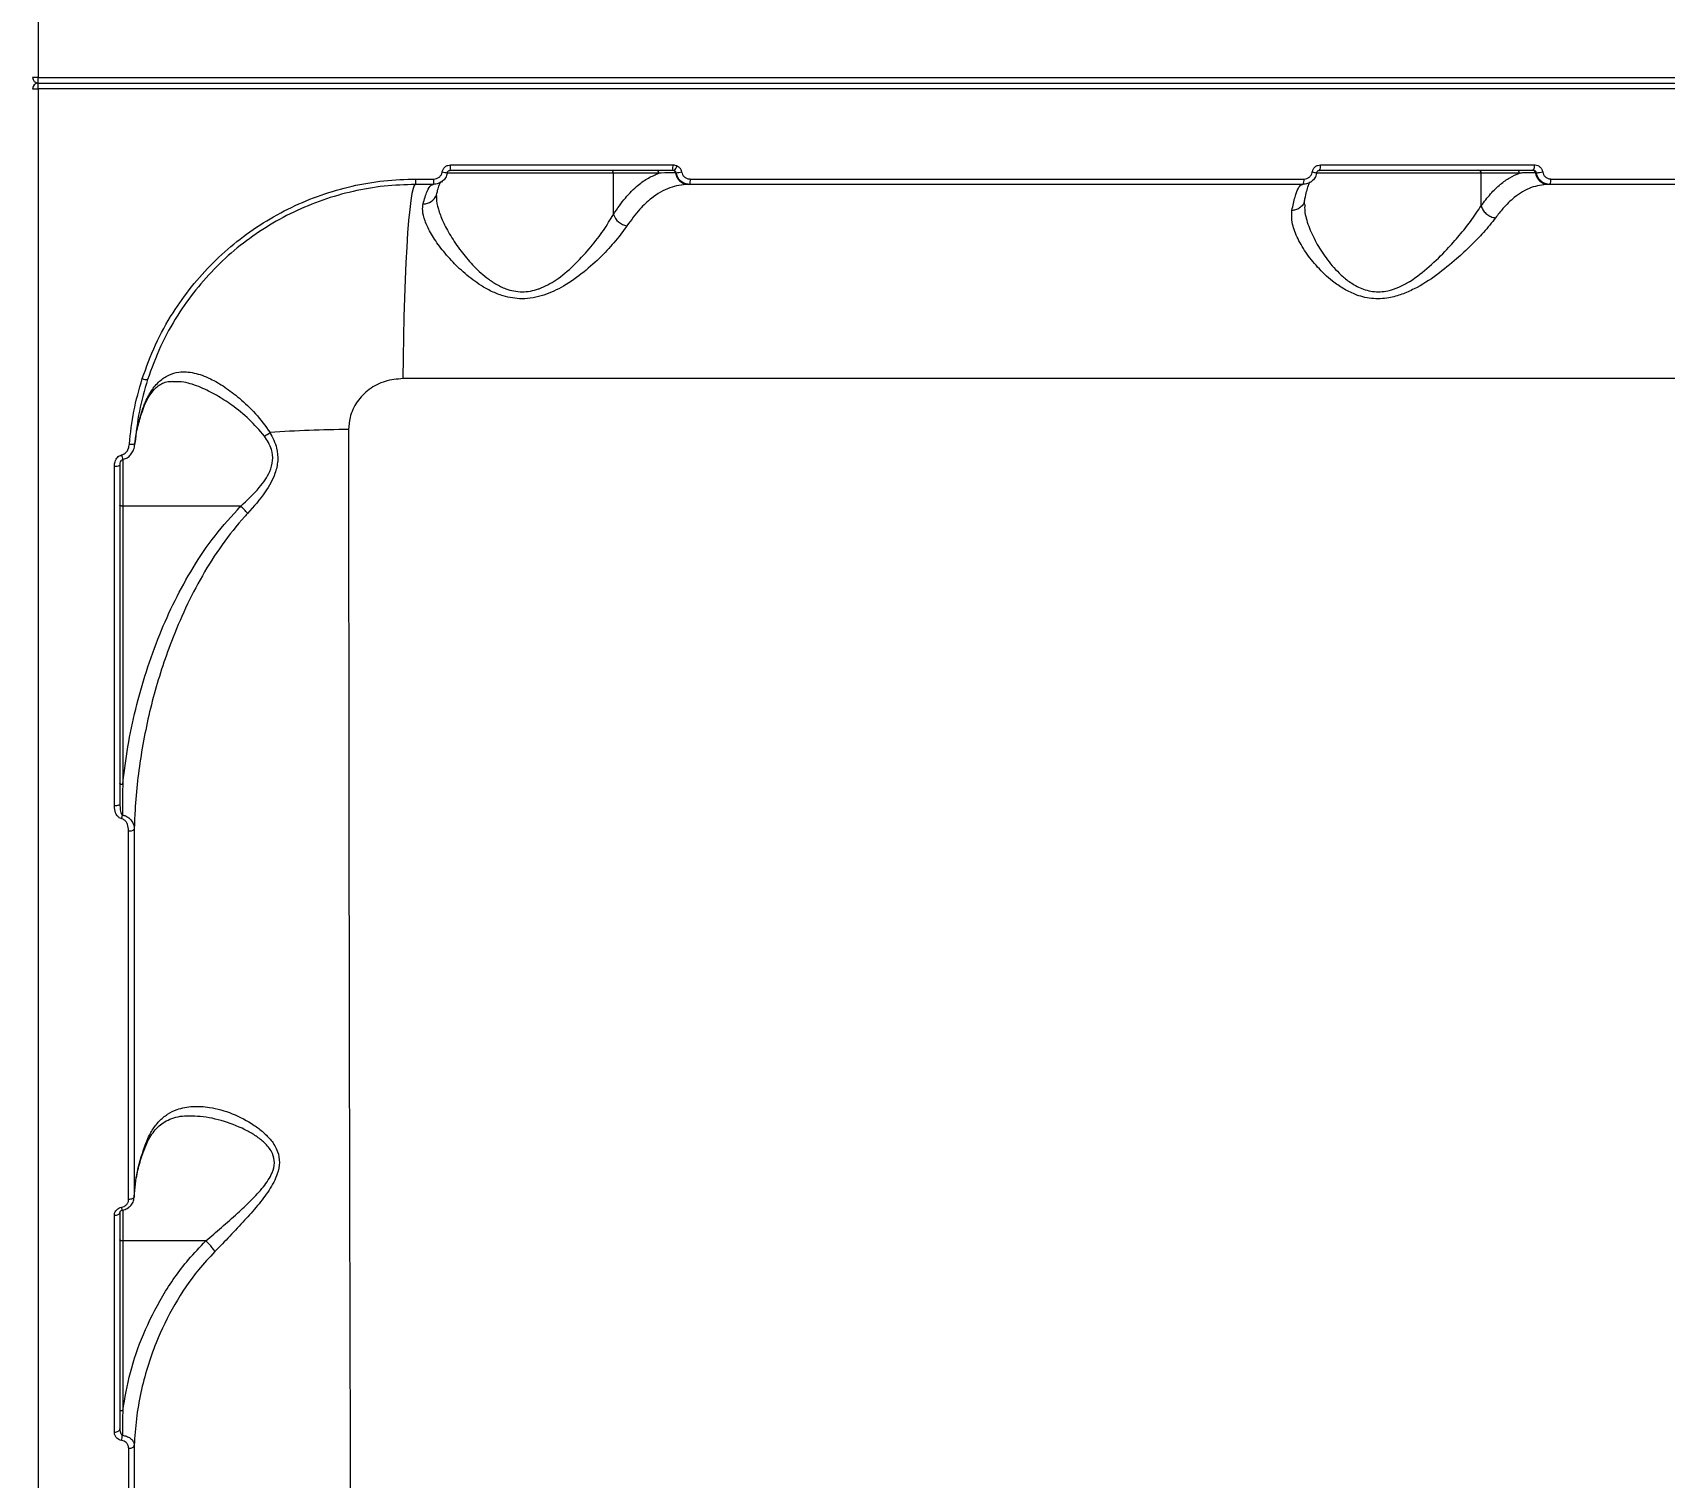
# Model space of a CAD drawing. Header units: millimetres. Extents: x -7735 to 7893, y -6545 to 6034.
# Drawn here: x 2476.8 to 2766.6, y 18.4 to 275.1 of the extents above; entities that cross this region are included whole.
import ezdxf

# ---------------------------------------------------------------- set-up
doc = ezdxf.new("R2010")
doc.units = ezdxf.units.MM
for name, color, linetype in [('DIKOM_ОБЪЕКТ', 7, 'Continuous'), ('DIKOM_РАЗМЕР_ЗОНА', 7, 'Continuous'), ('DIKOM_РАЗМЕР_ОБЪЕКТА', 7, 'Continuous')]:
    doc.layers.add(name, color=color, linetype=linetype)
doc.styles.add('style1', font='arial.ttf', dxfattribs={"width": 0.8})
doc.dimstyles.new('1-50', dxfattribs={"dimtxt": 300, "dimasz": 200, "dimexe": 100, "dimexo": 0, "dimgap": 100, "dimtad": 1, "dimtxsty": 'style1', "dimcen": 200, "dimclrd": 7, "dimclre": 7, "dimclrt": 7, "dimadec": 1, "dimazin": 2, "dimtfac": 1, "dimtmove": 0, "dimatfit": 2, "dimfxl": 0, "dimlwd": 25, "dimlwe": 18, "dimarcsym": 0})

# ---------------------------------------------------------------- blocks, each defined once
blk = doc.blocks.new('*D0')
at = {"layer": 'Defpoints', "color": 0, "transparency": 16777216}
for p in [(5893.22, 882.1), (-4595.74, 266.13), (5893.22, -5840.17)]:
    blk.add_point(p, dxfattribs=at)
at = {"layer": 'DIKOM_РАЗМЕР_ОБЪЕКТА', "color": 7, "lineweight": 18, "transparency": 16777216}
for p, q in [((5893.22, 882.1), (5893.22, -5940.17)), ((-4595.74, 266.13), (-4595.74, -5940.17))]:
    blk.add_line(p, q, dxfattribs=at)
at = {"layer": 'DIKOM_РАЗМЕР_ОБЪЕКТА', "color": 7, "lineweight": 25, "transparency": 16777216}
blk.add_line((-4395.74, -5840.17), (5693.22, -5840.17), dxfattribs=at)
at = {"layer": 'DIKOM_РАЗМЕР_ОБЪЕКТА', "color": 7, "transparency": 16777216}
for points in [[(-4395.74, -5806.84), (-4395.74, -5873.51), (-4595.74, -5840.17)], [(5693.22, -5806.84), (5693.22, -5873.51), (5893.22, -5840.17)]]:
    blk.add_solid(points, dxfattribs=at)
at = {"layer": 'DIKOM_РАЗМЕР_ОБЪЕКТА', "color": 7, "transparency": 16777216, "insert": (648.74, -5587), "char_height": 300, "attachment_point": 5, "style": 'style1'}
blk.add_mtext('10450', dxfattribs=at)
blk = doc.blocks.new('*D3')
at = {"layer": 'Defpoints', "color": 0, "transparency": 16777216}
for p in [(-6112.56, 266.13), (7893.22, 266.13), (7893.22, -6445.11)]:
    blk.add_point(p, dxfattribs=at)
at = {"layer": 'DIKOM_РАЗМЕР_ЗОНА', "color": 7, "lineweight": 18, "transparency": 16777216}
for p, q in [((-6112.56, 266.13), (-6112.56, -6545.11)), ((7893.22, 266.13), (7893.22, -6545.11))]:
    blk.add_line(p, q, dxfattribs=at)
at = {"layer": 'DIKOM_РАЗМЕР_ЗОНА', "color": 7, "lineweight": 25, "transparency": 16777216}
blk.add_line((-5912.56, -6445.11), (7693.22, -6445.11), dxfattribs=at)
at = {"layer": 'DIKOM_РАЗМЕР_ЗОНА', "color": 7, "transparency": 16777216}
for points in [[(-5912.56, -6411.77), (-5912.56, -6478.44), (-6112.56, -6445.11)], [(7693.22, -6411.77), (7693.22, -6478.44), (7893.22, -6445.11)]]:
    blk.add_solid(points, dxfattribs=at)
at = {"layer": 'DIKOM_РАЗМЕР_ЗОНА', "color": 7, "transparency": 16777216, "insert": (890.33, -6191.83), "char_height": 300, "attachment_point": 5, "style": 'style1'}
blk.add_mtext('13950', dxfattribs=at)

msp = doc.modelspace()

# ---------------------------------------------------------------- linework, layer by layer
at = {"layer": 'DIKOM_ОБЪЕКТ', "color": 7, "linetype": 'Continuous', "lineweight": 15}
for p, q in [((2477.811, 267.128), (3099.147, 267.128)), ((2477.81, 266.125), (3098.633, 266.125)), ((3099.147, 265.123), (2477.811, 265.123)), ((2579.962, 250.125), (2550.36, 250.125)), ((2590.433, 250.625), (2550.969, 250.625)), ((2551.03, 251.591), (2590.527, 251.591)), ((2579.962, 242.804), (2579.962, 250.125)), ((2588.047, 250.125), (2579.962, 250.125)), ((2591.08, 250.209), (2590.984, 250.209)), ((2734.065, 250.125), (2704.743, 250.125)), ((2743.309, 250.625), (2705.342, 250.625)), ((2705.531, 251.591), (2743.53, 251.591)), ((2734.065, 244.319), (2734.065, 250.125)), ((2740.867, 250.125), (2734.065, 250.125)), ((2743.871, 250.209), (2743.699, 250.209)), ((2548.003, 248.125), (2544.81, 248.125)), ((2544.866, 249.085), (2548.062, 249.085)), ((2593.514, 248.125), (2593.219, 248.125)), ((2702.416, 248.125), (2593.514, 248.125)), ((2593.61, 249.085), (2702.603, 249.085)), ((2746.219, 248.125), (2745.935, 248.125)), ((2852.723, 248.125), (2746.219, 248.125)), ((2746.442, 249.085), (2853.034, 249.085)), ((2548.529, 245.994), (2548.516, 245.787)), ((3021.238, 213.623), (2542.579, 213.623)), ((2492.81, 199.266), (2492.81, 190.959)), ((2513.754, 190.959), (2492.81, 190.959)), ((2492.81, 190.959), (2492.81, 141.485)), ((2494.885, 68.188), (2494.92, 68.837)), ((2492.81, 65.88), (2492.81, 60.418)), ((2507.571, 60.418), (2492.81, 60.418)), ((2492.81, 60.418), (2492.81, 30.199))]:
    msp.add_line(p, q, dxfattribs=at)
at = {"layer": 'DIKOM_ОБЪЕКТ', "color": 7, "linetype": 'Continuous', "lineweight": 15, "flags": 128}
for points in [[(2544.81, 248.125), (2544.595, 247.943), (2544.382, 247.397), (2544.173, 246.494), (2543.97, 245.24), (2543.775, 243.649), (2543.589, 241.733), (2543.414, 239.511), (2543.252, 237.002), (2543.104, 234.23), (2542.971, 231.221), (2542.856, 228), (2542.758, 224.598), (2542.679, 221.047), (2542.619, 217.377), (2542.579, 213.623)], [(2492.81, 190.959), (2492.712, 190.962), (2492.618, 190.972), (2492.532, 190.988), (2492.456, 191.01), (2492.394, 191.037), (2492.348, 191.067), (2492.319, 191.1), (2492.31, 191.134)], [(2492.81, 141.485), (2492.712, 141.489), (2492.619, 141.499), (2492.532, 141.515), (2492.456, 141.537), (2492.394, 141.563), (2492.348, 141.594), (2492.319, 141.627), (2492.31, 141.661)], [(2492.31, 138.002), (2492.291, 137.943), (2492.235, 137.886), (2492.144, 137.833), (2492.021, 137.787), (2491.871, 137.749), (2491.7, 137.72), (2491.515, 137.702), (2491.321, 137.696)], [(2493.864, 67.84), (2494.051, 67.85), (2494.232, 67.876), (2494.399, 67.918), (2494.547, 67.973), (2494.669, 68.041), (2494.763, 68.119), (2494.824, 68.203), (2494.85, 68.291)], [(2491.321, 64.973), (2491.514, 64.983), (2491.7, 65.011), (2491.871, 65.055), (2492.021, 65.115), (2492.144, 65.187), (2492.235, 65.27), (2492.291, 65.359), (2492.31, 65.452)], [(2492.81, 60.418), (2492.712, 60.421), (2492.618, 60.431), (2492.532, 60.447), (2492.456, 60.469), (2492.394, 60.496), (2492.348, 60.526), (2492.319, 60.559), (2492.31, 60.594)], [(2492.81, 30.199), (2492.712, 30.203), (2492.619, 30.213), (2492.532, 30.229), (2492.456, 30.251), (2492.394, 30.277), (2492.348, 30.308), (2492.319, 30.341), (2492.31, 30.375)], [(2491.32, 26.444), (2491.514, 26.456), (2491.7, 26.49), (2491.871, 26.543), (2492.021, 26.614), (2492.143, 26.7), (2492.235, 26.798), (2492.291, 26.904), (2492.31, 27.015)], [(2493.866, 23.553), (2494.054, 23.565), (2494.234, 23.597), (2494.401, 23.648), (2494.549, 23.716), (2494.671, 23.798), (2494.765, 23.893), (2494.826, 23.996), (2494.853, 24.104)]]:
    msp.add_lwpolyline(points, dxfattribs=at)
at = {"layer": 'DIKOM_ОБЪЕКТ', "color": 7, "linetype": 'Continuous', "lineweight": 15}
for centre, radius, start, end in [((2477.558, 162.923), 104.205, 89.86132, 90.41164), ((2477.81, 267.125), 1, 180, 270), ((2260.621, 266.833), 217.19, 359.81327, 0.0777), ((2477.81, 265.125), 1, 90, 180), ((2477.562, 371.053), 105.93, 269.59284, 270.1342), ((2260.615, 265.417), 217.195, 359.92229, 0.18673), ((2551.126, 258.061), 7.883, 258.43912, 265.23712), ((2547.098, 251.356), 3.939, 349.31563, 3.42093), ((2579.485, 250.147), 0.478, 357.34696, 87.06632), ((2587.569, 250.147), 0.478, 357.34696, 87.06632), ((2587.918, 251.357), 2.619, 343.77095, 5.11371), ((2587.755, 253.014), 3.87, 320.75188, 335.52586), ((2590.488, 250.14), 0.501, 7.8901, 58.18118), ((2593.315, 250.469), 2.345, 186.36747, 267.66612), ((2590.193, 260.87), 10.698, 274.75937, 280.10536), ((2709.357, 280.174), 30.302, 259.9454, 261.47435), ((2704.126, 251.365), 1.423, 328.69388, 9.14446), ((2733.588, 250.148), 0.478, 357.31826, 87.06504), ((2740.389, 250.147), 0.478, 357.34696, 87.06632), ((2743.233, 250.157), 0.469, 6.34241, 87.68508), ((2742.282, 251.368), 1.267, 324.15027, 10.14045), ((2746.03, 250.469), 2.345, 186.36729, 267.6724), ((2743.461, 258.643), 8.444, 272.78707, 280.41284), ((2540.603, 248.853), 4.269, 350.18085, 3.10647), ((2544.011, 248.851), 4.058, 349.69922, 3.30436), ((2591.098, 248.853), 2.523, 343.23604, 5.26983), ((2701.194, 248.861), 1.426, 328.96442, 9.04136), ((2745.21, 248.865), 1.251, 323.75762, 10.10838), ((2546.282, 247.034), 2.35, 267.14994, 341.51035), ((2582.865, 243.786), 3.064, 198.68766, 260.49313), ((2497.14, 215.57), 2.132, 246.11946, 271.96176), ((2514.633, 209.572), 7.018, 298.4438, 308.12466), ((2534.424, -23.025), 227.6, 90.38054, 93.89429), ((2504.695, 202.226), 12.271, 190.1908, 194.12883), ((2494.361, 203.796), 1.841, 258.73298, 289.7658), ((2491.56, 199.729), 1.658, 261.73645, 296.88321), ((2479.891, 138.114), 13.012, 348.08624, 351.01569), ((2494.067, 134.361), 1.107, 259.31466, 314.8321), ((2493.754, 66.456), 1.175, 183.21483, 209.42968), ((2483.653, 26.672), 9.122, 349.25234, 355.05971)]:
    msp.add_arc(centre, radius, start, end, dxfattribs=at)
for points, knots in [([(2477.81, 685.998), (2477.81, 686.035), (2477.81, 686.214), (2477.81, 685.192), (2477.81, 682.865), (2477.81, 679.119), (2477.81, 674.129), (2477.81, 667.931), (2477.81, 660.432), (2477.81, 651.601), (2477.81, 641.436), (2477.81, 630.161), (2477.81, 617.842), (2477.81, 604.565), (2477.81, 590.112), (2477.81, 574.485), (2477.81, 557.71), (2477.81, 540.156), (2477.81, 521.903), (2477.811, 503.042), (2477.811, 483.266), (2477.811, 462.605), (2477.811, 441.111), (2477.811, 420.183), (2477.811, 399.975), (2477.811, 380.606), (2477.811, 360.9), (2477.811, 340.909), (2477.811, 320.848), (2477.811, 300.818), (2477.811, 282.949), (2477.811, 271.706), (2477.811, 267.128)], [0, 0, 0, 0, 0.0094891, 0.0458486, 0.0822376, 0.1185971, 0.1539303, 0.1892908, 0.2246237, 0.2609833, 0.2973726, 0.333732, 0.369065, 0.4044255, 0.4397588, 0.4761182, 0.5125073, 0.5488667, 0.5841999, 0.6195601, 0.6548935, 0.6912528, 0.7276419, 0.7640014, 0.7947536, 0.8255418, 0.85633, 0.88741, 0.91849, 0.9487827, 0.979144, 1, 1, 1, 1]), ([(2477.811, 265.123), (2477.811, 260.545), (2477.811, 248.21), (2477.811, 228.143), (2477.811, 205.019), (2477.811, 181.86), (2477.811, 158.747), (2477.811, 135.763), (2477.811, 113.413), (2477.811, 91.761), (2477.811, 70.85), (2477.811, 50.34), (2477.811, 30.321), (2477.81, 10.877), (2477.81, -7.564), (2477.81, -24.963), (2477.81, -41.304), (2477.81, -56.853), (2477.81, -71.52), (2477.81, -85.231), (2477.81, -97.539), (2477.81, -108.476), (2477.81, -118.107), (2477.81, -126.722), (2477.81, -134.25), (2477.81, -140.644), (2477.81, -145.831), (2477.81, -149.79), (2477.81, -152.427), (2477.81, -153.792), (2477.81, -153.729), (2477.81, -153.706)], [0, 0, 0, 0, 0.020855, 0.0561866, 0.0915454, 0.126877, 0.1632349, 0.1996223, 0.2359802, 0.2713118, 0.3066706, 0.3420022, 0.3783601, 0.4147475, 0.4511053, 0.4864369, 0.5217958, 0.5571274, 0.5934853, 0.6298727, 0.6662305, 0.70029, 0.7343739, 0.7684332, 0.8034087, 0.8384106, 0.873386, 0.9087177, 0.9440766, 0.9794082, 1, 1, 1, 1]), ([(2550.467, 250.209), (2550.459, 250.166), (2550.399, 249.848), (2550.162, 249.276), (2549.594, 248.641), (2548.845, 248.208), (2548.284, 248.153), (2548.003, 248.125)], [0, 0, 0, 0, 0.03711465, 0.27797756, 0.51878844, 0.75936893, 1, 1, 1, 1]), ([(2548.062, 249.085), (2548.231, 249.101), (2548.569, 249.135), (2549.02, 249.395), (2549.362, 249.777), (2549.506, 250.121), (2549.541, 250.312), (2549.546, 250.338)], [0, 0, 0, 0, 0.2404626, 0.4810636, 0.7219105, 0.9628988, 1, 1, 1, 1]), ([(2549.546, 250.338), (2549.551, 250.363), (2549.588, 250.555), (2549.731, 250.899), (2550.073, 251.281), (2550.523, 251.541), (2550.861, 251.574), (2551.03, 251.591)], [0, 0, 0, 0, 0.0373059, 0.27823, 0.5190912, 0.7595669, 1, 1, 1, 1]), ([(2550.478, 250.202), (2550.486, 250.246), (2550.506, 250.352), (2550.614, 250.493), (2550.772, 250.596), (2550.904, 250.63), (2550.973, 250.624), (2550.98, 250.624)], [0, 0, 0, 0, 0.1865784, 0.4473127, 0.7084932, 0.9702005, 1, 1, 1, 1]), ([(2579.962, 242.804), (2580.655, 243.815), (2582.052, 245.854), (2584.16, 247.905), (2586.167, 249.35), (2587.419, 249.866), (2588.047, 250.125)], [0, 0, 0, 0, 0.2794436, 0.5634228, 0.7807181, 1, 1, 1, 1]), ([(2590.984, 250.209), (2590.128, 250.198), (2589.145, 250.185), (2588.173, 250.132), (2588.047, 250.125)], [0, 0, 0, 0, 0.870749, 1, 1, 1, 1]), ([(2590.752, 250.565), (2590.678, 250.589), (2590.573, 250.622), (2590.465, 250.625), (2590.433, 250.625)], [0, 0, 0, 0, 0.705601, 1, 1, 1, 1]), ([(2590.527, 251.591), (2590.602, 251.588), (2590.861, 251.58), (2591.104, 251.481), (2591.277, 251.41)], [0, 0, 0, 0, 0.287898, 1, 1, 1, 1]), ([(2591.08, 250.209), (2591.068, 250.253), (2591.053, 250.306), (2590.991, 250.403), (2590.901, 250.494), (2590.8, 250.542), (2590.752, 250.565)], [0, 0, 0, 0, 0.2617554, 0.3208458, 0.6715257, 1, 1, 1, 1]), ([(2593.514, 248.125), (2593.428, 248.128), (2593.067, 248.14), (2592.451, 248.316), (2591.782, 248.779), (2591.282, 249.425), (2591.148, 249.947), (2591.08, 250.209)], [0, 0, 0, 0, 0.0748793, 0.3151222, 0.5451028, 0.7714835, 1, 1, 1, 1]), ([(2591.277, 251.41), (2591.394, 251.338), (2591.648, 251.181), (2591.943, 250.809), (2592.028, 250.495), (2592.07, 250.338)], [0, 0, 0, 0, 0.2986297, 0.6490437, 1, 1, 1, 1]), ([(2592.07, 250.338), (2592.112, 250.18), (2592.196, 249.865), (2592.513, 249.476), (2592.937, 249.199), (2593.327, 249.093), (2593.556, 249.086), (2593.61, 249.085)], [0, 0, 0, 0, 0.2249804, 0.4495892, 0.6803481, 0.9238495, 1, 1, 1, 1]), ([(2704.86, 250.209), (2704.851, 250.164), (2704.792, 249.846), (2704.555, 249.274), (2703.993, 248.64), (2703.251, 248.208), (2702.694, 248.153), (2702.416, 248.125)], [0, 0, 0, 0, 0.0387865, 0.278365, 0.518622, 0.7594183, 1, 1, 1, 1]), ([(2702.603, 249.085), (2702.769, 249.101), (2703.102, 249.135), (2703.547, 249.394), (2703.884, 249.776), (2704.026, 250.12), (2704.062, 250.311), (2704.067, 250.338)], [0, 0, 0, 0, 0.2407246, 0.4814809, 0.7216608, 0.9611898, 1, 1, 1, 1]), ([(2704.067, 250.338), (2704.072, 250.364), (2704.108, 250.556), (2704.249, 250.899), (2704.587, 251.281), (2705.031, 251.541), (2705.364, 251.574), (2705.531, 251.591)], [0, 0, 0, 0, 0.0385757, 0.2780595, 0.5183668, 0.7591751, 1, 1, 1, 1]), ([(2704.871, 250.205), (2704.877, 250.243), (2704.894, 250.338), (2704.982, 250.47), (2705.116, 250.577), (2705.245, 250.626), (2705.321, 250.621), (2705.342, 250.62)], [0, 0, 0, 0, 0.1565727, 0.390012, 0.6341778, 0.9011018, 1, 1, 1, 1]), ([(2734.065, 244.319), (2734.614, 245.052), (2735.718, 246.524), (2737.432, 248.151), (2739.151, 249.398), (2740.293, 249.882), (2740.867, 250.125)], [0, 0, 0, 0, 0.2595465, 0.5218384, 0.7598742, 1, 1, 1, 1]), ([(2743.699, 250.209), (2743.559, 250.208), (2742.855, 250.206), (2741.898, 250.181), (2741.1, 250.138), (2740.867, 250.125)], [0, 0, 0, 0, 0.1504208, 0.752145, 1, 1, 1, 1]), ([(2743.871, 250.209), (2743.857, 250.263), (2743.827, 250.372), (2743.705, 250.504), (2743.544, 250.594), (2743.404, 250.623), (2743.325, 250.625), (2743.309, 250.625)], [0, 0, 0, 0, 0.21783314, 0.44356232, 0.68355683, 0.93985135, 1, 1, 1, 1]), ([(2743.53, 251.591), (2743.568, 251.59), (2743.773, 251.585), (2744.137, 251.491), (2744.552, 251.216), (2744.865, 250.821), (2744.946, 250.499), (2744.987, 250.338)], [0, 0, 0, 0, 0.0558337, 0.2968399, 0.5326614, 0.7662596, 1, 1, 1, 1]), ([(2746.219, 248.125), (2746.158, 248.127), (2745.83, 248.135), (2745.245, 248.29), (2744.577, 248.748), (2744.072, 249.406), (2743.938, 249.941), (2743.871, 250.209)], [0, 0, 0, 0, 0.0547772, 0.2944095, 0.5301185, 0.7646912, 1, 1, 1, 1]), ([(2744.987, 250.338), (2745.028, 250.177), (2745.109, 249.854), (2745.422, 249.458), (2745.837, 249.184), (2746.2, 249.091), (2746.404, 249.086), (2746.442, 249.085)], [0, 0, 0, 0, 0.2341013, 0.467951, 0.7040176, 0.9449099, 1, 1, 1, 1]), ([(2496.277, 213.621), (2497.012, 215.649), (2498.482, 219.704), (2501.509, 225.157), (2504.971, 230.015), (2508.781, 234.26), (2513.04, 238.069), (2517.713, 241.371), (2522.728, 244.138), (2528.016, 246.337), (2533.519, 247.902), (2539.158, 248.895), (2542.965, 249.022), (2544.866, 249.085)], [0, 0, 0, 0, 0.1009702, 0.2019367, 0.2903387, 0.379023, 0.467423, 0.5561116, 0.6450889, 0.7337803, 0.8224236, 0.9113534, 1, 1, 1, 1]), ([(2544.81, 248.125), (2542.948, 248.064), (2539.219, 247.94), (2533.695, 246.969), (2528.305, 245.438), (2523.124, 243.288), (2518.212, 240.581), (2513.634, 237.352), (2509.462, 233.627), (2505.73, 229.475), (2502.339, 224.723), (2499.373, 219.39), (2497.933, 215.423), (2497.213, 213.44)], [0, 0, 0, 0, 0.0886931, 0.1776703, 0.2663593, 0.3550658, 0.4440569, 0.5327615, 0.6211396, 0.709799, 0.7981761, 0.8990877, 1, 1, 1, 1]), ([(2546.165, 244.688), (2546.391, 245.487), (2546.849, 247.11), (2547.453, 248.013), (2547.817, 248.098), (2547.933, 248.125)], [0, 0, 0, 0, 0.3984817, 0.8085108, 1, 1, 1, 1]), ([(2548.538, 246.285), (2548.604, 246.558), (2548.771, 247.252), (2549.015, 247.973), (2549.21, 248.457), (2549.331, 248.646), (2549.307, 248.616), (2549.302, 248.61)], [0, 0, 0, 0, 0.1953876, 0.4960067, 0.7400977, 0.9521832, 1, 1, 1, 1]), ([(2593.219, 248.125), (2592.128, 248.009), (2589.915, 247.773), (2587.041, 246.035), (2584.494, 243.71), (2583.108, 241.798), (2582.359, 240.764)], [0, 0, 0, 0, 0.2848563, 0.5777511, 0.7715669, 1, 1, 1, 1]), ([(2700.459, 243.506), (2700.638, 244.347), (2700.99, 245.999), (2701.556, 247.48), (2702.01, 248.072), (2702.275, 248.114), (2702.346, 248.125)], [0, 0, 0, 0, 0.3028934, 0.5944637, 0.8920249, 1, 1, 1, 1]), ([(2702.692, 245.178), (2702.715, 245.3), (2702.84, 245.964), (2703.071, 246.878), (2703.357, 247.835), (2703.573, 248.391), (2703.715, 248.644), (2703.704, 248.63), (2703.701, 248.626)], [0, 0, 0, 0, 0.05598682, 0.30260864, 0.54417654, 0.74501469, 0.92156206, 1, 1, 1, 1]), ([(2745.935, 248.125), (2744.933, 248.016), (2742.9, 247.793), (2740.216, 246.135), (2738.122, 244.155), (2737.053, 242.757), (2736.616, 242.186)], [0, 0, 0, 0, 0.3072628, 0.6233169, 0.8463517, 1, 1, 1, 1]), ([(2582.359, 240.764), (2581.728, 239.889), (2580.467, 238.139), (2577.829, 235.323), (2574.766, 232.517), (2571.363, 230.091), (2568.237, 228.572), (2565.696, 227.93), (2563.231, 227.71), (2560.684, 228.129), (2558.296, 229.084), (2555.971, 230.398), (2553.525, 232.259), (2551.073, 234.66), (2548.993, 237.146), (2547.423, 239.53), (2546.424, 241.66), (2545.986, 243.379), (2546.111, 244.293), (2546.165, 244.688)], [0, 0, 0, 0, 0.0759089, 0.1519076, 0.2286349, 0.3051883, 0.3688627, 0.4016207, 0.4343313, 0.4904591, 0.5282371, 0.5660851, 0.6308767, 0.6957723, 0.7645225, 0.8332302, 0.893681, 0.9540608, 1, 1, 1, 1]), ([(2548.516, 245.787), (2548.513, 245.751), (2548.47, 245.151), (2548.82, 243.748), (2549.641, 241.51), (2551.002, 238.977), (2552.773, 236.355), (2554.893, 233.81), (2556.984, 231.831), (2559.018, 230.415), (2561.068, 229.395), (2563.716, 228.849), (2565.886, 229.261), (2568.046, 230.076), (2570.426, 231.494), (2573.349, 234.074), (2576.001, 237.014), (2578.296, 240.008), (2579.403, 241.864), (2579.962, 242.804)], [0, 0, 0, 0, 0.00411282, 0.06791068, 0.13338427, 0.20630804, 0.28072152, 0.34820209, 0.41706031, 0.45474184, 0.49332413, 0.54783259, 0.6016769, 0.61140369, 0.67567549, 0.7550359, 0.83704181, 0.91749978, 1, 1, 1, 1]), ([(2548.563, 245.777), (2548.558, 245.829), (2548.537, 246.066), (2548.574, 246.173), (2548.603, 246.257)], [0, 0, 0, 0, 0.2186206, 1, 1, 1, 1]), ([(2736.616, 242.186), (2735.943, 241.334), (2734.717, 239.782), (2732.295, 237.275), (2729.555, 234.721), (2726.257, 232), (2722.919, 229.852), (2720.001, 228.555), (2717.439, 227.838), (2714.526, 227.725), (2711.766, 228.458), (2709.508, 229.603), (2707.224, 231.216), (2704.93, 233.397), (2702.817, 236.101), (2701.275, 238.793), (2700.351, 241.358), (2700.423, 242.802), (2700.459, 243.506)], [0, 0, 0, 0, 0.0785488, 0.1430564, 0.2076018, 0.2872135, 0.3665486, 0.4057526, 0.4448495, 0.4974445, 0.5496914, 0.5922693, 0.6349364, 0.7072946, 0.7797282, 0.8544834, 0.9291399, 1, 1, 1, 1]), ([(2702.653, 245.184), (2702.646, 245.116), (2702.614, 244.801), (2702.279, 244.308), (2701.688, 243.802), (2701.072, 243.577), (2700.653, 243.515), (2700.505, 243.508), (2700.459, 243.506)], [0, 0, 0, 0, 0.0724407, 0.3347899, 0.5971587, 0.8595175, 0.9566823, 1, 1, 1, 1]), ([(2702.677, 244.545), (2702.671, 244.782), (2702.665, 245.028), (2702.717, 245.185), (2702.719, 245.191)], [0, 0, 0, 0, 0.9611301, 1, 1, 1, 1]), ([(2702.732, 244.548), (2702.718, 244.176), (2702.676, 243.015), (2703.372, 240.721), (2704.641, 237.887), (2706.453, 235.021), (2708.396, 232.704), (2710.382, 230.972), (2712.313, 229.75), (2714.728, 228.949), (2717.275, 229.073), (2719.469, 229.818), (2720.718, 230.49), (2722.598, 231.649), (2724.97, 233.533), (2727.837, 236.377), (2730.24, 239.106), (2732.363, 241.709), (2733.484, 243.512), (2734.066, 244.311), (2734.066, 244.312)], [0, 0, 0, 0, 0.0370411, 0.1155471, 0.1962904, 0.2716043, 0.3485704, 0.3912491, 0.4348676, 0.4856798, 0.5361233, 0.5730135, 0.611553, 0.613527, 0.694599, 0.7790369, 0.8471691, 0.9164714, 0.9999543, 1, 1, 1, 1]), ([(2734.066, 244.312), (2734.066, 244.313), (2734.066, 244.316), (2734.065, 244.318), (2734.065, 244.319)], [0, 0, 0, 0, 0.6246439, 1, 1, 1, 1]), ([(2734.066, 244.312), (2734.153, 244.071), (2734.327, 243.589), (2734.881, 242.948), (2735.581, 242.462), (2736.147, 242.263), (2736.49, 242.201), (2736.573, 242.192), (2736.616, 242.186)], [0, 0, 0, 0, 0.2316075, 0.4632394, 0.6948894, 0.9264862, 0.9610441, 1, 1, 1, 1]), ([(2496.391, 208.294), (2496.499, 208.584), (2496.935, 209.765), (2497.867, 211.528), (2499.298, 213.241), (2500.949, 214.334), (2502.983, 214.92), (2505.458, 214.76), (2508.212, 213.767), (2510.94, 212.184), (2513.634, 210.109), (2516.464, 207.522), (2518.133, 205.206), (2518.966, 204.05)], [0, 0, 0, 0, 0.0275979, 0.1121806, 0.1968272, 0.2807386, 0.3647051, 0.4782501, 0.59191, 0.6886554, 0.7854224, 0.8928592, 1, 1, 1, 1]), ([(2494.001, 201.99), (2494.207, 203.945), (2494.62, 207.881), (2495.722, 211.699), (2496.277, 213.621)], [0, 0, 0, 0, 0.4964972, 1, 1, 1, 1]), ([(2497.213, 213.44), (2496.676, 211.586), (2495.594, 207.853), (2495.188, 204.002), (2494.984, 202.063)], [0, 0, 0, 0, 0.49648466, 1, 1, 1, 1]), ([(2496.343, 207.964), (2496.366, 208.039), (2496.561, 208.658), (2497.008, 209.619), (2497.672, 210.803), (2498.387, 211.711), (2499.122, 212.377), (2499.933, 212.843), (2500.745, 213.117), (2501.395, 213.134), (2501.668, 213.141)], [0, 0, 0, 0, 0.0181403, 0.1498791, 0.2831244, 0.4182374, 0.5563558, 0.7043008, 0.8761904, 1, 1, 1, 1]), ([(2517.976, 203.4), (2517.086, 204.432), (2515.277, 206.532), (2512.308, 208.86), (2509.428, 210.752), (2506.561, 212.163), (2503.918, 213.071), (2502.321, 213.071), (2501.654, 213.07)], [0, 0, 0, 0, 0.1747631, 0.3554939, 0.5163729, 0.6802113, 0.8664041, 1, 1, 1, 1]), ([(2542.579, 213.623), (2541.508, 213.526), (2539.378, 213.335), (2536.511, 211.825), (2534.32, 209.583), (2533.096, 207.019), (2532.966, 205.291), (2532.912, 204.571)], [0, 0, 0, 0, 0.21801669, 0.43323189, 0.6437888, 0.85143626, 1, 1, 1, 1]), ([(2494.984, 202.063), (2495.125, 203.11), (2495.408, 205.212), (2496.063, 207.264), (2496.391, 208.294)], [0, 0, 0, 0, 0.497861, 1, 1, 1, 1]), ([(2495.026, 202.204), (2495.037, 202.359), (2495.113, 203.456), (2495.519, 205.395), (2496.083, 207.147), (2496.351, 207.979)], [0, 0, 0, 0, 0.07953, 0.5626599, 1, 1, 1, 1]), ([(2496.391, 208.294), (2496.39, 208.266), (2496.385, 208.18), (2496.379, 208.071), (2496.336, 208.006), (2496.325, 207.99)], [0, 0, 0, 0, 0.2638802, 0.8150661, 1, 1, 1, 1]), ([(2513.764, 190.956), (2513.765, 190.957), (2514.898, 191.988), (2516.466, 193.454), (2518.116, 195.613), (2519.015, 197.192), (2519.553, 199.051), (2519.314, 201.345), (2518.47, 202.641), (2517.976, 203.4)], [0, 0, 0, 0, 0.00031116, 0.31687092, 0.43085692, 0.54444936, 0.67833341, 0.81138473, 1, 1, 1, 1]), ([(2518.966, 204.05), (2519.432, 203.156), (2520.239, 201.61), (2520.447, 199.018), (2519.96, 196.9), (2519.114, 195.064), (2517.582, 192.58), (2516.085, 190.886), (2514.998, 189.657)], [0, 0, 0, 0, 0.1914567, 0.3312429, 0.4704827, 0.5823744, 0.6969302, 1, 1, 1, 1]), ([(2532.912, 204.571), (2532.916, 197.631), (2532.924, 183.746), (2532.942, 163.225), (2532.963, 142.809), (2532.989, 122.595), (2533.019, 102.653), (2533.053, 83.424), (2533.092, 64.957), (2533.135, 47.283), (2533.183, 30.115), (2533.236, 13.535), (2533.295, -2.383), (2533.358, -17.294), (2533.427, -31.17), (2533.501, -44.005), (2533.581, -56.006), (2533.669, -67.094), (2533.764, -77.209), (2533.865, -86.132), (2533.972, -93.861), (2534.086, -100.417), (2534.209, -105.905), (2534.341, -110.25), (2534.483, -113.45), (2534.634, -115.28), (2534.744, -116.028), (2534.805, -115.838), (2534.811, -115.82)], [0, 0, 0, 0, 0.0392484, 0.0785269, 0.1177753, 0.1581646, 0.1985868, 0.238976, 0.2782266, 0.3175076, 0.3567581, 0.3971477, 0.4375702, 0.4779599, 0.517239, 0.5565485, 0.5958276, 0.6362445, 0.6766944, 0.7171115, 0.7564552, 0.7958291, 0.8351731, 0.8756542, 0.9161683, 0.9566498, 0.9960918, 1, 1, 1, 1]), ([(2491.322, 198.088), (2491.323, 198.142), (2491.33, 198.468), (2491.452, 199.009), (2491.788, 199.563), (2492.182, 199.917), (2492.472, 200.009), (2492.618, 200.055)], [0, 0, 0, 0, 0.0639337, 0.3885767, 0.6455785, 0.8222945, 1, 1, 1, 1]), ([(2492.618, 200.055), (2492.769, 200.104), (2493.071, 200.2), (2493.488, 200.576), (2493.865, 201.168), (2493.953, 201.697), (2494.001, 201.99)], [0, 0, 0, 0, 0.1848533, 0.3685672, 0.6500764, 1, 1, 1, 1]), ([(2492.794, 199.241), (2493.02, 199.303), (2493.495, 199.434), (2494.101, 199.923), (2494.589, 200.593), (2494.903, 201.334), (2494.938, 201.853), (2494.953, 202.071)], [0, 0, 0, 0, 0.1817175, 0.3815949, 0.5928066, 0.8288677, 1, 1, 1, 1]), ([(2491.321, 137.696), (2491.321, 138.331), (2491.321, 141.506), (2491.322, 149.801), (2491.321, 162.672), (2491.322, 179.605), (2491.322, 191.475), (2491.322, 198.088)], [0, 0, 0, 0, 0.0321657, 0.1608348, 0.4183959, 0.6759572, 1, 1, 1, 1]), ([(2492.31, 198.25), (2492.31, 193.171), (2492.31, 183.015), (2492.31, 167.893), (2492.31, 152.858), (2492.31, 142.954), (2492.31, 138.002)], [0, 0, 0, 0, 0.2493142, 0.498628, 0.7493141, 1, 1, 1, 1]), ([(2492.334, 198.27), (2492.333, 198.389), (2492.332, 198.652), (2492.477, 198.97), (2492.646, 199.162), (2492.757, 199.224), (2492.812, 199.235), (2492.833, 199.233), (2492.84, 199.233)], [0, 0, 0, 0, 0.3038322, 0.6647905, 0.8617906, 0.9478388, 0.9822089, 1, 1, 1, 1]), ([(2492.81, 141.485), (2493.085, 143.738), (2493.637, 148.242), (2495.06, 154.958), (2496.924, 161.616), (2499.255, 168.058), (2502.012, 174.219), (2505.263, 180.106), (2509.05, 185.809), (2512.186, 189.243), (2513.754, 190.959)], [0, 0, 0, 0, 0.12574432, 0.25148722, 0.37945944, 0.50742154, 0.62855865, 0.74966505, 0.87489298, 1, 1, 1, 1]), ([(2514.998, 189.657), (2514.837, 189.483), (2513.2, 187.714), (2510.342, 184.124), (2506.858, 178.645), (2503.901, 172.888), (2500.868, 165.689), (2498.051, 156.969), (2495.896, 146.7), (2495.04, 138.853), (2494.88, 134.475), (2494.847, 133.576)], [0, 0, 0, 0, 0.0115185, 0.1169982, 0.2229795, 0.3292409, 0.4351032, 0.6083257, 0.7820034, 0.9552821, 1, 1, 1, 1]), ([(2513.754, 190.959), (2513.755, 190.958), (2513.758, 190.958), (2513.762, 190.957), (2513.763, 190.956), (2513.764, 190.956)], [0, 0, 0, 0, 0.4582258, 0.8332353, 1, 1, 1, 1]), ([(2514.998, 189.657), (2514.975, 189.687), (2514.806, 189.904), (2514.41, 190.362), (2513.989, 190.748), (2513.764, 190.956)], [0, 0, 0, 0, 0.0699849, 0.5005625, 1, 1, 1, 1]), ([(2492.81, 141.485), (2492.805, 141.173), (2492.779, 139.613), (2492.757, 137.81), (2492.745, 136.321), (2492.743, 136.082)], [0, 0, 0, 0, 0.1735042, 0.8675028, 1, 1, 1, 1]), ([(2492.623, 135.428), (2492.59, 135.435), (2492.437, 135.469), (2492.144, 135.618), (2491.793, 135.974), (2491.413, 136.669), (2491.358, 137.286), (2491.321, 137.696)], [0, 0, 0, 0, 0.03490802, 0.16201776, 0.33625454, 0.55914253, 1, 1, 1, 1]), ([(2492.31, 138.002), (2492.321, 137.661), (2492.336, 137.163), (2492.459, 136.573), (2492.562, 136.288), (2492.653, 136.153), (2492.704, 136.103), (2492.732, 136.088), (2492.743, 136.082)], [0, 0, 0, 0, 0.5065816, 0.7402613, 0.8952407, 0.9534431, 0.9810483, 1, 1, 1, 1]), ([(2493.862, 133.274), (2493.827, 133.667), (2493.775, 134.252), (2493.415, 134.912), (2493.082, 135.248), (2492.8, 135.389), (2492.653, 135.421), (2492.623, 135.428)], [0, 0, 0, 0, 0.4456101, 0.6623073, 0.8364965, 0.9657111, 1, 1, 1, 1]), ([(2492.743, 136.082), (2492.795, 136.073), (2493.035, 136.033), (2493.491, 135.871), (2494.056, 135.485), (2494.58, 134.827), (2494.817, 134.147), (2494.841, 133.692), (2494.847, 133.576)], [0, 0, 0, 0, 0.039858, 0.1864688, 0.3714976, 0.5855351, 0.8948638, 1, 1, 1, 1]), ([(2494.847, 133.576), (2494.847, 127.993), (2494.848, 116.826), (2494.849, 100.372), (2494.849, 84.136), (2494.849, 73.573), (2494.85, 68.291)], [0, 0, 0, 0, 0.2490975, 0.4981941, 0.7490974, 1, 1, 1, 1]), ([(2493.864, 67.84), (2493.864, 73.096), (2493.863, 83.606), (2493.863, 99.836), (2493.862, 116.364), (2493.862, 127.637), (2493.862, 133.274)], [0, 0, 0, 0, 0.2490962, 0.4981946, 0.749097, 1, 1, 1, 1]), ([(2496.96, 77.899), (2496.996, 77.988), (2497.321, 78.789), (2498.032, 80.16), (2499.268, 81.765), (2500.749, 82.981), (2502.716, 83.949), (2505.216, 84.419), (2508.506, 84.209), (2512.259, 83.169), (2515.491, 81.498), (2517.791, 79.776), (2519.273, 78.268), (2520.376, 76.472), (2520.751, 74.372), (2520.279, 71.988), (2518.848, 69.386), (2516.779, 66.669), (2514.381, 63.971), (2511.823, 61.242), (2510.061, 59.432), (2509.18, 58.526)], [0, 0, 0, 0, 0.0056301, 0.0508109, 0.0960133, 0.1438715, 0.1917643, 0.2633144, 0.334977, 0.4270894, 0.5191819, 0.5590191, 0.5987822, 0.6438196, 0.6799269, 0.7160711, 0.7691207, 0.8237217, 0.8784546, 0.9392298, 1, 1, 1, 1]), ([(2496.921, 77.299), (2496.991, 77.482), (2497.248, 78.157), (2497.808, 79.126), (2498.596, 80.213), (2499.513, 81.099), (2500.556, 81.788), (2501.882, 82.327), (2503.276, 82.645), (2504.293, 82.653), (2504.727, 82.657)], [0, 0, 0, 0, 0.0432393, 0.1595772, 0.2839566, 0.4153924, 0.5560483, 0.7099012, 0.8764094, 1, 1, 1, 1]), ([(2507.581, 60.415), (2507.583, 60.416), (2508.492, 61.215), (2510.381, 62.815), (2513.07, 65.196), (2515.604, 67.569), (2517.799, 69.91), (2519.35, 72.187), (2519.877, 74.3), (2519.459, 76.146), (2518.275, 77.674), (2516.705, 78.938), (2514.27, 80.397), (2510.832, 81.739), (2507.315, 82.564), (2505.331, 82.558), (2504.711, 82.556)], [0, 0, 0, 0, 0.0001154, 0.0880511, 0.1769069, 0.254087, 0.3324472, 0.4042923, 0.4512571, 0.4980834, 0.55867, 0.6142351, 0.6707475, 0.802917, 0.9384884, 1, 1, 1, 1]), ([(2494.85, 68.291), (2494.984, 69.781), (2495.278, 73.036), (2496.368, 76.189), (2496.96, 77.899)], [0, 0, 0, 0, 0.4574434, 1, 1, 1, 1]), ([(2494.92, 68.837), (2494.933, 69.133), (2494.987, 70.404), (2495.41, 72.63), (2496.055, 75.172), (2496.688, 76.713), (2496.937, 77.321)], [0, 0, 0, 0, 0.1028827, 0.4417209, 0.7796318, 1, 1, 1, 1]), ([(2496.96, 77.899), (2496.965, 77.87), (2496.993, 77.681), (2497.007, 77.473), (2496.911, 77.345), (2496.906, 77.338)], [0, 0, 0, 0, 0.1484741, 0.952204, 1, 1, 1, 1]), ([(2492.581, 66.39), (2492.742, 66.432), (2493.063, 66.516), (2493.458, 66.814), (2493.745, 67.211), (2493.855, 67.576), (2493.862, 67.791), (2493.864, 67.84)], [0, 0, 0, 0, 0.2211347, 0.4418482, 0.6745118, 0.9251019, 1, 1, 1, 1]), ([(2492.729, 65.887), (2492.76, 65.889), (2493.079, 65.915), (2493.658, 66.176), (2494.323, 66.732), (2494.77, 67.484), (2494.818, 68.043), (2494.841, 68.317)], [0, 0, 0, 0, 0.02589297, 0.26792045, 0.51283004, 0.76194169, 1, 1, 1, 1]), ([(2491.32, 26.444), (2491.32, 26.992), (2491.32, 29.732), (2491.32, 37.376), (2491.321, 49.572), (2491.321, 59.836), (2491.321, 64.973)], [0, 0, 0, 0, 0.0441427, 0.2207215, 0.6100156, 1, 1, 1, 1]), ([(2491.321, 64.973), (2491.322, 65.02), (2491.329, 65.228), (2491.435, 65.583), (2491.716, 65.973), (2492.105, 66.267), (2492.422, 66.349), (2492.581, 66.39)], [0, 0, 0, 0, 0.0733333, 0.3225081, 0.5550272, 0.7774237, 1, 1, 1, 1]), ([(2492.31, 65.452), (2492.31, 58.895), (2492.31, 45.762), (2492.31, 33.27), (2492.31, 27.015)], [0, 0, 0, 0, 0.4992713, 1, 1, 1, 1]), ([(2492.327, 65.481), (2492.329, 65.529), (2492.333, 65.617), (2492.439, 65.748), (2492.571, 65.834), (2492.706, 65.88), (2492.794, 65.885), (2492.834, 65.886)], [0, 0, 0, 0, 0.3214208, 0.5793521, 0.7552222, 0.8878591, 1, 1, 1, 1]), ([(2492.81, 30.199), (2493.208, 32.492), (2494.009, 37.111), (2496.389, 43.991), (2499.776, 50.764), (2503.634, 56.309), (2506.524, 59.325), (2507.571, 60.418)], [0, 0, 0, 0, 0.2061852, 0.4154245, 0.6401067, 0.8695983, 1, 1, 1, 1]), ([(2509.18, 58.526), (2508.191, 57.457), (2505.498, 54.544), (2501.863, 49.142), (2498.986, 43.239), (2497.129, 37.95), (2495.967, 33.44), (2495.157, 28.817), (2494.954, 25.675), (2494.853, 24.104)], [0, 0, 0, 0, 0.1128036, 0.3073785, 0.5062371, 0.628031, 0.74983, 0.8749157, 1, 1, 1, 1]), ([(2507.571, 60.418), (2507.573, 60.418), (2507.576, 60.418), (2507.579, 60.416), (2507.581, 60.415), (2507.581, 60.415)], [0, 0, 0, 0, 0.4480359, 0.814229, 1, 1, 1, 1]), ([(2509.18, 58.526), (2509.163, 58.557), (2509.044, 58.766), (2508.74, 59.201), (2508.193, 59.841), (2507.785, 60.223), (2507.581, 60.415)], [0, 0, 0, 0, 0.0544832, 0.3767281, 0.6883723, 1, 1, 1, 1]), ([(2492.81, 30.199), (2492.803, 29.887), (2492.772, 28.452), (2492.755, 27.012), (2492.741, 25.886)], [0, 0, 0, 0, 0.2174557, 1, 1, 1, 1]), ([(2492.615, 24.971), (2492.448, 25.01), (2492.116, 25.087), (2491.707, 25.401), (2491.413, 25.834), (2491.324, 26.212), (2491.321, 26.421), (2491.32, 26.444)], [0, 0, 0, 0, 0.2148122, 0.4259526, 0.6817076, 0.9641589, 1, 1, 1, 1]), ([(2492.31, 27.015), (2492.317, 26.856), (2492.331, 26.581), (2492.43, 26.235), (2492.546, 26.026), (2492.654, 25.921), (2492.715, 25.897), (2492.741, 25.886)], [0, 0, 0, 0, 0.3755806, 0.6516961, 0.8444018, 0.9348622, 1, 1, 1, 1]), ([(2493.866, 23.553), (2493.841, 23.763), (2493.797, 24.132), (2493.482, 24.569), (2493.091, 24.863), (2492.774, 24.935), (2492.615, 24.971)], [0, 0, 0, 0, 0.3291955, 0.5798068, 0.7886104, 1, 1, 1, 1]), ([(2492.741, 25.886), (2493.005, 25.837), (2493.523, 25.74), (2494.184, 25.37), (2494.671, 24.861), (2494.839, 24.403), (2494.851, 24.146), (2494.853, 24.104)], [0, 0, 0, 0, 0.2233741, 0.4376681, 0.684983, 0.9488421, 1, 1, 1, 1]), ([(2493.871, -43.093), (2493.87, -38.024), (2493.87, -27.885), (2493.868, -11.561), (2493.867, 5.496), (2493.866, 17.534), (2493.866, 23.553)], [0, 0, 0, 0, 0.2485952, 0.4971888, 0.748595, 1, 1, 1, 1]), ([(2494.853, 24.104), (2494.853, 18.165), (2494.854, 6.286), (2494.855, -10.681), (2494.857, -27.045), (2494.858, -37.277), (2494.859, -42.393)], [0, 0, 0, 0, 0.2485942, 0.4971893, 0.7485948, 1, 1, 1, 1])]:
    msp.add_open_spline(points, degree=3, knots=knots, dxfattribs=at)

# ---------------------------------------------------------------- dimensions: what is measured, and where the dimension line sits
at = {"layer": 'DIKOM_РАЗМЕР_ЗОНА'}
dim = msp.add_linear_dim(base=(7893.216, -6445.106), p1=(-6112.558, 266.125), p2=(7893.216, 266.125), text='13950', dimstyle='1-50', dxfattribs=at)
dim.commit()
dim.dimension.update_dxf_attribs({"geometry": '*D3', "text_midpoint": (890.329, -6445.106), "dimtype": 160})
at = {"layer": 'DIKOM_РАЗМЕР_ОБЪЕКТА'}
dim = msp.add_linear_dim(base=(5893.216, -5840.173), p1=(-4595.736, 266.125), p2=(5893.216, 882.098), text='10450', dimstyle='1-50', dxfattribs=at)
dim.commit()
dim.dimension.update_dxf_attribs({"geometry": '*D0', "text_midpoint": (648.74, -5840.173), "dimtype": 160})

doc.saveas('drawing.dxf')
